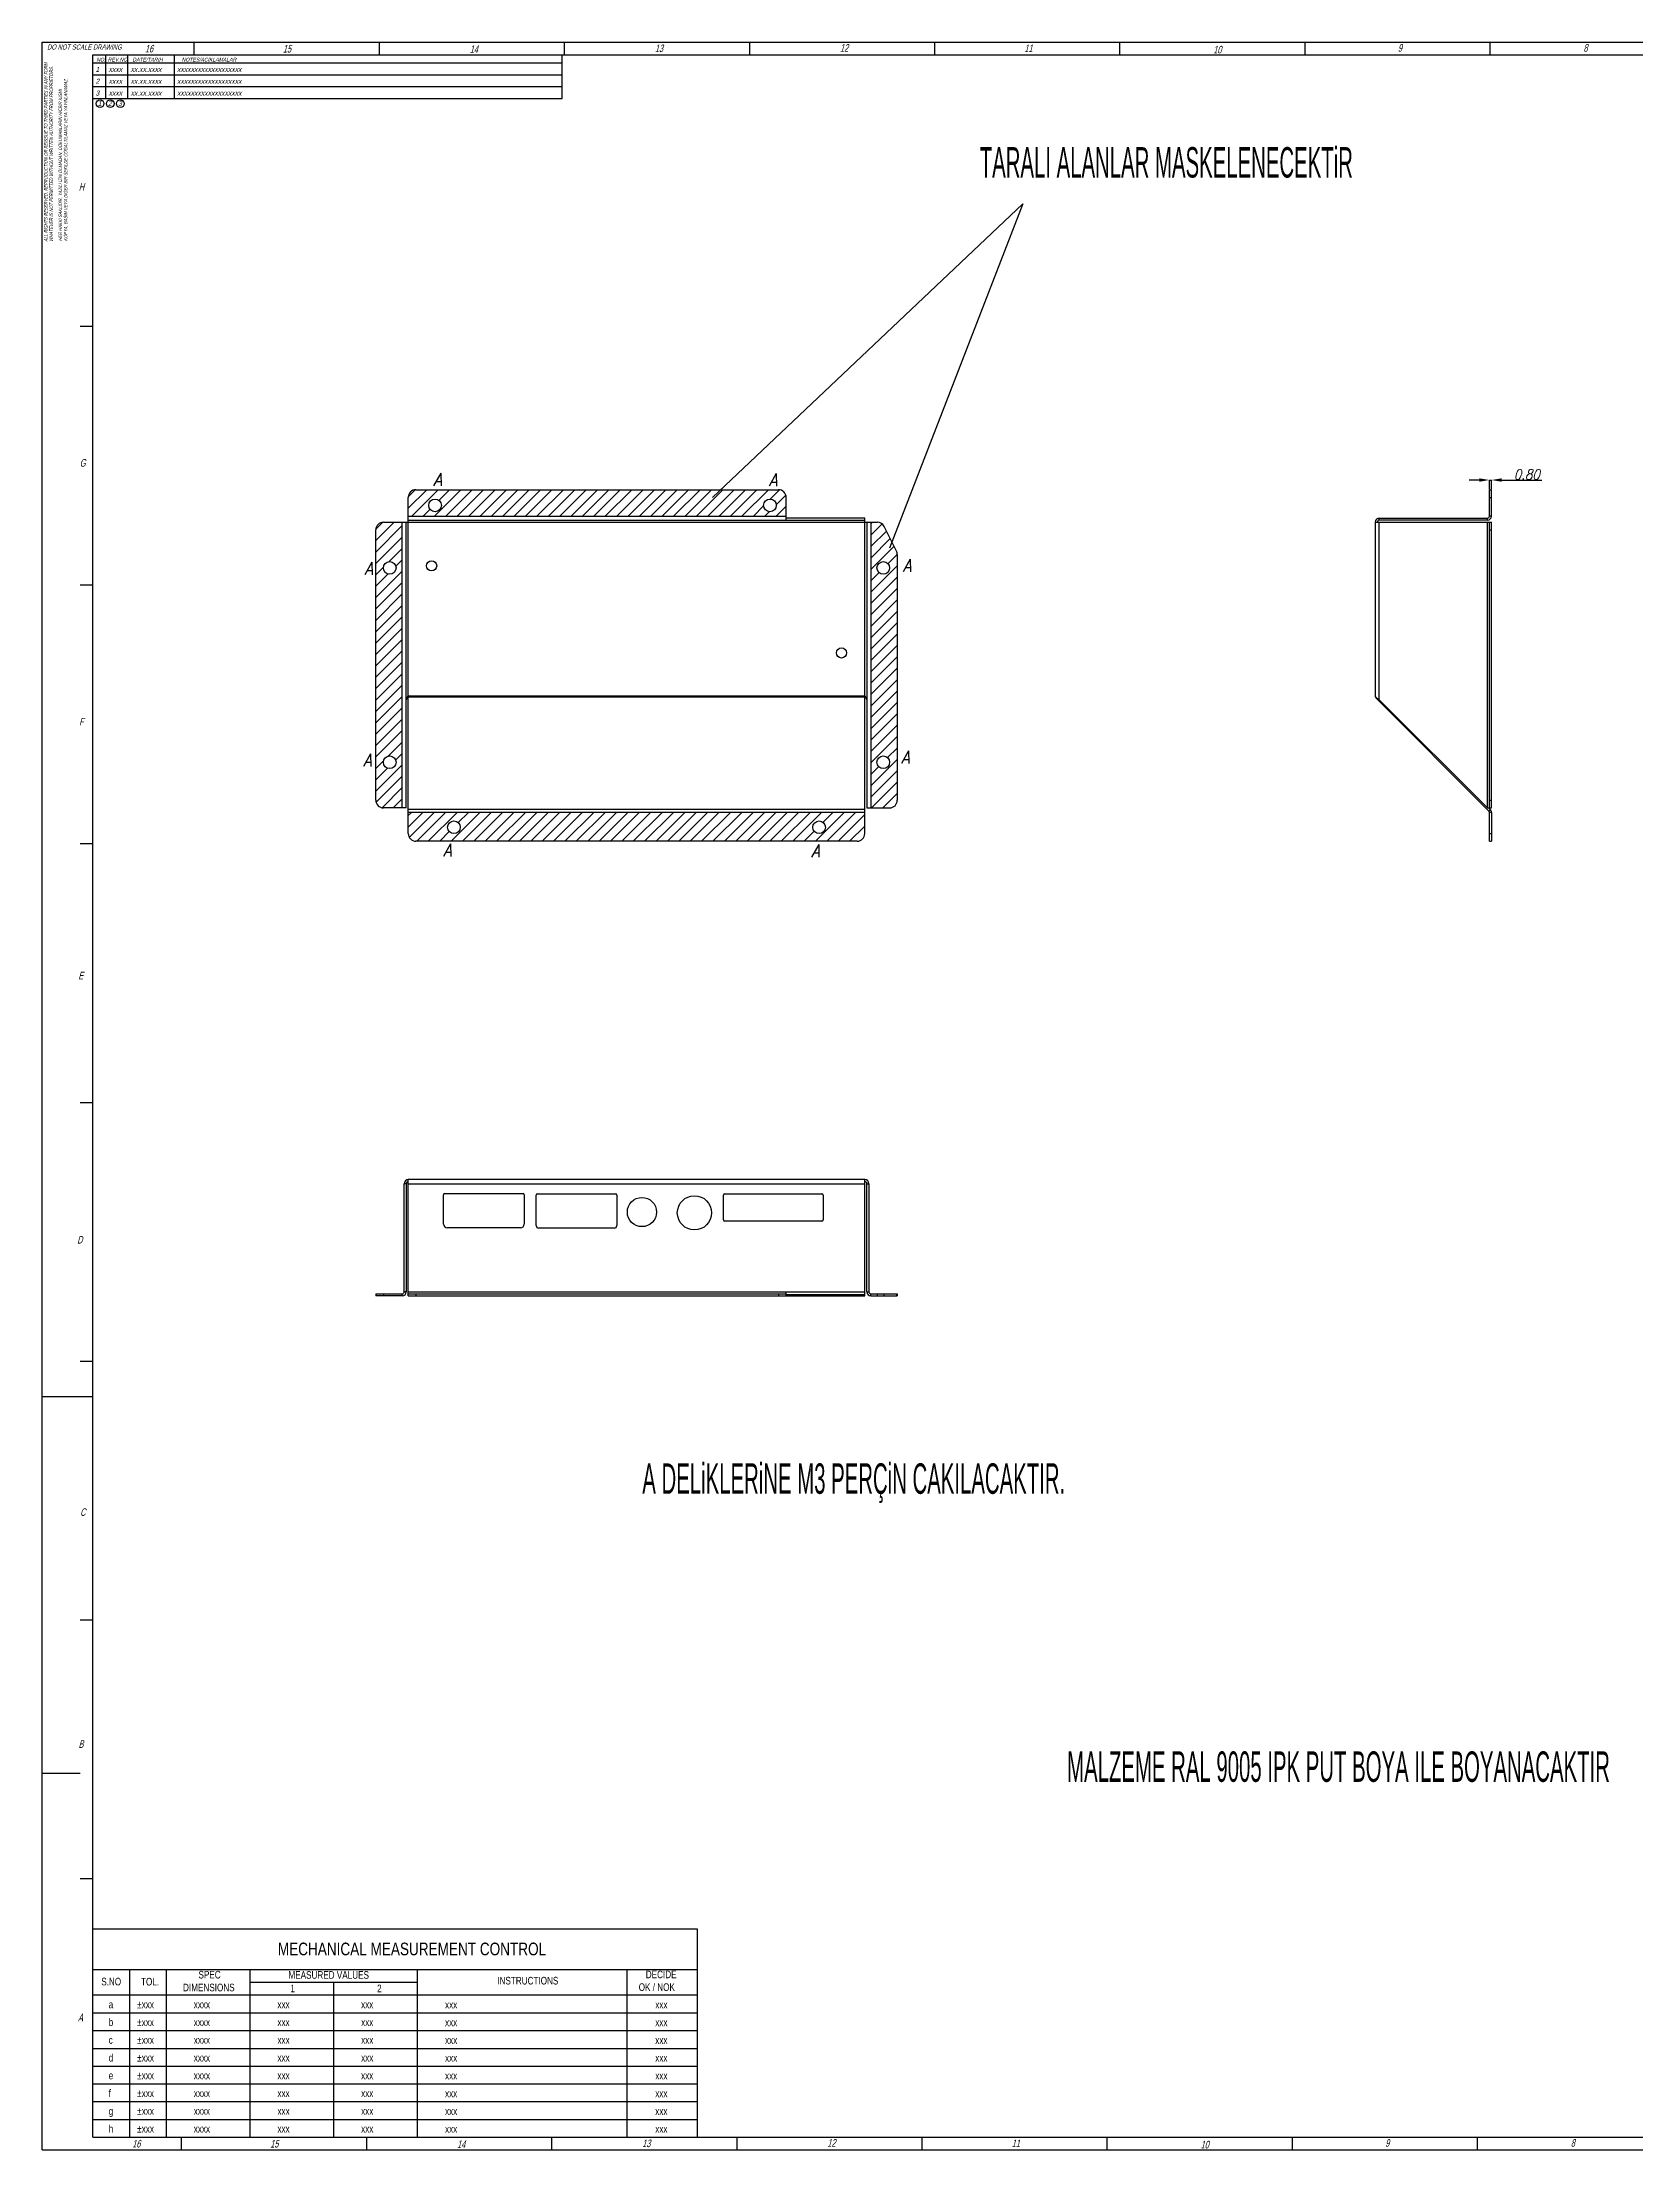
# Model space of a CAD drawing. Header units: millimetres. Extents: x 0 to 1155, y 0 to 831.
# Drawn here: x 0 to 628, y 0 to 831 of the extents above; entities that cross this region are included whole.
import ezdxf

# ---------------------------------------------------------------- set-up
doc = ezdxf.new("R2010")
doc.units = ezdxf.units.MM
doc.header["$LTSCALE"] = 65.395
doc.header["$PDSIZE"] = 0.05
doc.layers.get('0').update_dxf_attribs({"linetype": 'CONTINUOUS'})
doc.layers.get('Defpoints').update_dxf_attribs({"linetype": 'CONTINUOUS'})
doc.styles.add('DIMENSIONS', font='simplex.shx', dxfattribs={"width": 0.85, "oblique": 15})
doc.styles.get("Standard").update_dxf_attribs({"font": 'txt', "width": 0.5})
doc.styles.add('TEXTSTYLE_1', font='gdt', dxfattribs={"width": 0.8})
doc.styles.add('TEXTSTYLE_2', font='txt', dxfattribs={"width": 0.7})
doc.styles.add('TEXTSTYLE_3', font='txt', dxfattribs={"width": 0.8})
doc.dimstyles.new('GURLEKCI (1-1)', dxfattribs={"dimscale": 0, "dimtxt": 4, "dimasz": 4, "dimexe": 0, "dimexo": 0.2, "dimgap": 0.2, "dimtad": 1, "dimzin": 0, "dimdsep": 46, "dimtxsty": 'DIMENSIONS', "dimcen": 0, "dimclrd": 3, "dimclre": 3, "dimclrt": 2, "dimaunit": 1, "dimadec": 0, "dimazin": 0, "dimtfac": 1, "dimtmove": 0, "dimatfit": 3, "dimfxl": 0, "dimtolj": 1, "dimtzin": 0, "dimarcsym": 0})

# ---------------------------------------------------------------- blocks, each defined once
blk = doc.blocks.new('*D8')
at = {"color": 3, "linetype": 'Continuous', "lineweight": -2}
for p, q in [((566.69, 658.37), (562.69, 658.37)), ((570.69, 654.73), (570.69, 658.37)), ((570.69, 658.37), (571.49, 658.37)), ((571.49, 654.73), (571.49, 658.37)), ((575.49, 658.37), (591.32, 658.37))]:
    blk.add_line(p, q, dxfattribs=at)
at = {"color": 3}
for points in [[(566.69, 657.7), (566.69, 659.03), (570.69, 658.37)], [(575.49, 659.03), (575.49, 657.7), (571.49, 658.37)]]:
    blk.add_solid(points, dxfattribs=at)
at = {"layer": 'Defpoints', "color": 0}
for p in [(571.49, 658.37), (570.69, 654.53), (571.49, 654.53)]:
    blk.add_point(p, dxfattribs=at)
at = {"color": 2, "insert": (585.4, 660.57), "char_height": 4, "attachment_point": 5, "style": 'DIMENSIONS'}
blk.add_mtext('\\A1;0.80', dxfattribs=at)

msp = doc.modelspace()

# ---------------------------------------------------------------- hatches: boundary and pattern name
h = msp.add_hatch()
h.set_pattern_fill('ANSI31', color=2, style=0)
h.paths.add_polyline_path([(293.377, 644.133), (293.377, 651.533, 0.4142136), (290.377, 654.533), (147.377, 654.533, 0.4142136), (144.377, 651.533), (144.377, 644.133)])
h.paths.add_polyline_path([(141.977, 529.089), (141.977, 641.733), (134.577, 641.733, 0.4142136), (131.577, 638.733), (131.577, 532.089, 0.4142136), (134.577, 529.089)])
h.paths.add_polyline_path([(324.377, 518.958), (324.377, 527.295), (144.377, 527.295), (144.377, 518.958, 0.4142136), (147.377, 515.958), (321.377, 515.958, 0.4142136)])
h.paths.add_polyline_path([(337.177, 532.089), (337.177, 629.025, 0.1164338), (336.86, 630.367), (332.006, 640.075, 0.284079), (329.323, 641.733), (326.777, 641.733), (326.777, 529.089), (334.177, 529.089, 0.4142136)])
h.paths.add_polyline_path([(284.446, 648.333, -1), (289.446, 648.333, -1)], flags=16)
h.paths.add_polyline_path([(152.446, 648.333, -1), (157.446, 648.333, -1)], flags=16)
h.paths.add_polyline_path([(134.577, 623.733, -1), (139.577, 623.733, -1)], flags=16)
h.paths.add_polyline_path([(134.577, 547.089, -1), (139.577, 547.089, -1)], flags=16)
h.paths.add_polyline_path([(303.877, 521.458, -1), (308.877, 521.458, -1)], flags=16)
h.paths.add_polyline_path([(159.877, 521.458, -1), (164.877, 521.458, -1)], flags=16)
h.paths.add_polyline_path([(329.177, 623.733, -1), (334.177, 623.733, -1)], flags=16)
h.paths.add_polyline_path([(329.177, 547.089, -1), (334.177, 547.089, -1)], flags=16)

# ---------------------------------------------------------------- linework, layer by layer
at = {"color": 7, "linetype": 'Continuous'}
for p, q in [((0, 0), (0, 831)), ((0, 831), (1155, 831)), ((60, 826), (60, 831)), ((133, 826), (133, 831)), ((206, 826), (206, 831)), ((279, 826), (279, 831)), ((352, 826), (352, 831)), ((425, 826), (425, 831)), ((498, 826), (498, 831)), ((571, 826), (571, 831)), ((20, 5), (20, 826)), ((20, 826), (1150, 826)), ((20, 822.833), (205, 822.833)), ((25.144, 808.815), (25.144, 826)), ((33.813, 808.815), (33.813, 826)), ((52.159, 808.815), (52.159, 826)), ((205, 808.815), (205, 826)), ((20, 818.161), (205, 818.161)), ((20, 813.488), (205, 813.488)), ((20, 808.815), (205, 808.815)), ((15, 719), (20, 719)), ((144.377, 518.958), (144.377, 651.533)), ((147.377, 654.533), (290.377, 654.533)), ((293.377, 642.533), (293.377, 651.533)), ((570.687, 644.133), (570.687, 654.533)), ((570.687, 654.533), (571.487, 654.533)), ((570.687, 651.533), (571.487, 651.533)), ((571.487, 644.133), (571.487, 654.533)), ((134.577, 641.733), (329.323, 641.733)), ((141.977, 529.089), (141.977, 641.733)), ((143.577, 529.089), (143.577, 641.733)), ((144.377, 644.133), (293.377, 644.133)), ((144.377, 642.533), (324.377, 642.533)), ((324.377, 643.333), (293.377, 643.333)), ((324.377, 642.533), (324.377, 643.333)), ((324.377, 518.958), (324.377, 642.533)), ((325.177, 641.733), (325.177, 529.089)), ((326.777, 641.733), (326.777, 529.089)), ((336.86, 630.367), (332.006, 640.075)), ((525.643, 641.733), (525.643, 573.333)), ((525.643, 641.733), (571.487, 641.733)), ((527.243, 642.533), (527.243, 643.333)), ((527.243, 643.333), (569.887, 643.333)), ((569.887, 642.533), (527.243, 642.533)), ((527.243, 571.733), (527.243, 641.733)), ((569.887, 642.533), (569.887, 643.333)), ((569.887, 529.089), (569.887, 641.733)), ((571.487, 644.133), (570.687, 644.133)), ((570.687, 529.089), (570.687, 641.733)), ((571.487, 529.089), (571.487, 641.733)), ((131.577, 532.089), (131.577, 638.733)), ((570.687, 638.733), (571.487, 638.733)), ((337.177, 629.025), (337.177, 532.089)), ((15, 617), (20, 617)), ((144.377, 573.333), (324.377, 573.333)), ((324.377, 572.768), (144.377, 572.768)), ((526.295, 572.386), (526.112, 572.202)), ((570.453, 527.861), (526.112, 572.202)), ((527.243, 571.733), (569.887, 529.089)), ((570.687, 532.089), (571.487, 532.089)), ((143.577, 529.089), (134.577, 529.089)), ((324.377, 528.426), (144.377, 528.426)), ((324.377, 527.295), (144.377, 527.295)), ((325.177, 529.089), (334.177, 529.089)), ((569.887, 529.089), (571.487, 529.089)), ((570.356, 529.089), (571.019, 528.426)), ((571.019, 528.426), (570.453, 527.861)), ((571.487, 527.295), (570.687, 527.295)), ((570.687, 515.958), (570.687, 527.295)), ((571.487, 527.295), (571.487, 515.958)), ((321.377, 515.958), (147.377, 515.958)), ((570.687, 518.958), (571.487, 518.958)), ((570.687, 515.958), (571.487, 515.958)), ((15, 515), (20, 515)), ((15, 413), (20, 413)), ((144.377, 336.69), (144.377, 382.534)), ((324.377, 382.534), (144.377, 382.534)), ((324.377, 338.29), (324.377, 382.534)), ((142.777, 338.29), (142.777, 380.934)), ((143.577, 380.934), (142.777, 380.934)), ((143.577, 380.934), (143.577, 338.29)), ((144.377, 380.934), (324.377, 380.934)), ((158.304, 364.983), (158.304, 376.533)), ((158.804, 377.033), (189.604, 377.033)), ((190.104, 376.533), (190.104, 364.983)), ((194.799, 364.383), (194.799, 376.433)), ((195.299, 376.933), (226.109, 376.934)), ((226.609, 376.434), (226.609, 364.384)), ((268.629, 366.685), (268.629, 376.435)), ((269.129, 376.935), (307.429, 376.936)), ((307.929, 376.436), (307.929, 366.686)), ((325.177, 380.934), (325.977, 380.934)), ((325.177, 338.29), (325.177, 380.934)), ((325.977, 380.934), (325.977, 338.29)), ((307.429, 366.186), (269.129, 366.185)), ((188.604, 363.483), (159.804, 363.483)), ((225.609, 363.384), (195.799, 363.383)), ((131.577, 337.49), (131.577, 336.69)), ((131.577, 337.49), (141.977, 337.49)), ((141.977, 336.69), (131.577, 336.69)), ((134.577, 337.49), (134.577, 336.69)), ((141.977, 336.69), (141.977, 337.49)), ((143.577, 338.29), (142.777, 338.29)), ((144.377, 338.29), (324.377, 338.29)), ((144.377, 337.49), (293.377, 337.49)), ((144.377, 336.69), (324.377, 336.69)), ((147.377, 337.49), (147.377, 336.69)), ((290.377, 337.49), (290.377, 336.69)), ((293.377, 336.69), (293.377, 338.29)), ((324.377, 337.159), (293.377, 337.159)), ((324.377, 336.69), (324.377, 338.29)), ((325.177, 338.29), (325.977, 338.29)), ((326.777, 337.49), (337.177, 337.49)), ((326.777, 336.69), (326.777, 337.49)), ((326.777, 336.69), (337.177, 336.69)), ((329.323, 336.69), (329.323, 337.49)), ((332.006, 336.69), (332.006, 337.49)), ((336.86, 337.49), (336.86, 336.69)), ((337.177, 337.49), (337.177, 336.69)), ((15, 311), (20, 311)), ((0, 297), (20, 297)), ((15, 209), (20, 209)), ((0, 148.5), (15, 148.5)), ((15, 107), (20, 107)), ((258.373, 87.049), (20, 87.049)), ((258.373, 5), (258.373, 87.049)), ((258.373, 71), (20, 71)), ((34.426, 71), (34.426, 5)), ((48.85, 71), (48.851, 5)), ((81.848, 71), (81.848, 5)), ((147.843, 71), (147.843, 5)), ((230.738, 5), (230.738, 71)), ((258.373, 61), (20, 61)), ((147.843, 66), (81.848, 66)), ((114.846, 66), (114.846, 5)), ((0, 0), (1155, 0)), ((20, 5), (1150, 5)), ((55, 0), (55, 5)), ((128, 0), (128, 5)), ((201, 0), (201, 5)), ((274, 0), (274, 5)), ((347, 0), (347, 5)), ((420, 0), (420, 5)), ((493, 0), (493, 5)), ((566, 0), (566, 5))]:
    msp.add_line(p, q, dxfattribs=at)
at = {"color": 1}
for q in [(264.296, 651.486), (334.154, 631.555)]:
    msp.add_line((386.628, 767.242), q, dxfattribs=at)
at = {"color": 4, "linetype": 'Continuous'}
msp.add_line((120.213, 66), (120.213, 65.998), dxfattribs=at)
at = {"color": 3, "linetype": 'Continuous'}
for p, q in [((20, 54), (258.373, 54)), ((20, 47), (258.373, 47)), ((20, 40), (258.373, 40)), ((20, 33), (258.373, 33)), ((20, 26), (258.373, 26)), ((20, 19), (258.373, 19)), ((20, 12), (258.373, 12))]:
    msp.add_line(p, q, dxfattribs=at)
for centre in [(22.838, 806.75), (26.838, 806.75), (30.838, 806.75)]:
    msp.add_circle(centre, 1.513, dxfattribs=at)
at = {"color": 7, "linetype": 'Continuous'}
for centre, radius in [((154.946, 648.333), 2.5), ((286.946, 648.333), 2.5), ((137.077, 623.733), 2.5), ((153.577, 624.533), 2), ((331.677, 623.733), 2.5), ((315.177, 590.184), 2), ((137.077, 547.089), 2.5), ((331.677, 547.089), 2.5), ((162.377, 521.458), 2.5), ((306.377, 521.458), 2.5), ((236.504, 369.734), 5.75), ((257.204, 369.435), 6.75)]:
    msp.add_circle(centre, radius, dxfattribs=at)
for centre, radius, start, end in [((147.377, 651.533), 3, 90, 180), ((290.377, 651.533), 3, 0, 90), ((134.577, 638.733), 3, 90, 180), ((329.323, 638.733), 3, 26.565051, 90), ((527.243, 641.733), 1.6, 90, 180), ((527.243, 641.733), 0.8, 90, 180), ((569.887, 644.133), 1.6, 270, 360), ((569.887, 644.133), 0.8, 270, 360), ((334.177, 629.025), 3, 0, 26.565051), ((317.959, 568.036), 8.319, 36.370026, 37.211628), ((527.243, 573.333), 1.6, 180, 225), ((134.577, 532.089), 3, 180, 270), ((334.177, 532.089), 3, 270, 360), ((569.887, 527.295), 0.8, 0, 45), ((569.887, 527.295), 1.6, 0, 45), ((147.377, 518.958), 3, 180, 270), ((321.377, 518.958), 3, 270, 360), ((144.377, 380.934), 1.6, 90, 180), ((324.377, 380.934), 1.6, 0, 90), ((144.377, 380.934), 0.8, 90, 180), ((158.804, 376.533), 0.5, 90, 180), ((189.604, 376.533), 0.5, 0, 90), ((195.299, 376.433), 0.5, 90, 180), ((226.109, 376.434), 0.5, 0, 90), ((269.129, 376.435), 0.5, 90, 180), ((307.429, 376.436), 0.5, 0, 90), ((324.377, 380.934), 0.8, 0, 90), ((269.129, 366.685), 0.5, 180, 270), ((307.429, 366.686), 0.5, 270, 360), ((159.804, 364.983), 1.5, 180, 270), ((188.604, 364.983), 1.5, 270, 360), ((195.799, 364.383), 1, 180, 270), ((225.609, 364.384), 1, 270, 360), ((141.977, 338.29), 1.6, 270, 360), ((141.977, 338.29), 0.8, 270, 360), ((326.777, 338.29), 1.6, 180, 270), ((326.777, 338.29), 0.8, 180, 270)]:
    msp.add_arc(centre, radius, start, end, dxfattribs=at)
for points, knots in [([(143.977, 572.8), (143.918, 572.713), (143.714, 572.392), (143.577, 572.011), (143.577, 571.733)], [0, 0, 0, 0, 0.2735284, 1, 1, 1, 1]), ([(325.177, 571.733), (325.177, 571.837), (325.12, 572.291), (324.864, 572.688), (324.657, 572.969)], [0, 0, 0, 0, 0.2293724, 1, 1, 1, 1]), ([(525.643, 573.333), (525.643, 573.289), (525.664, 573.094), (525.765, 572.917), (525.858, 572.8)], [0, 0, 0, 0, 0.2305339, 1, 1, 1, 1]), ([(525.858, 572.8), (525.875, 572.777), (525.954, 572.683), (526.042, 572.596), (526.112, 572.533)], [0, 0, 0, 0, 0.234834, 1, 1, 1, 1]), ([(526.112, 572.533), (526.137, 572.511), (526.244, 572.418), (526.356, 572.331), (526.443, 572.267)], [0, 0, 0, 0, 0.2384458, 1, 1, 1, 1]), ([(526.443, 572.267), (526.505, 572.221), (526.767, 572.036), (527.038, 571.864), (527.243, 571.733)], [0, 0, 0, 0, 0.2394267, 1, 1, 1, 1])]:
    msp.add_open_spline(points, degree=3, knots=knots, dxfattribs=at)
for points in [[(144.097, 572.969), (144.056, 572.913), (144.016, 572.857), (143.977, 572.8)], [(144.377, 573.333), (144.282, 573.213), (144.188, 573.092), (144.097, 572.969)], [(324.584, 573.067), (324.516, 573.156), (324.447, 573.245), (324.377, 573.333)]]:
    msp.add_open_spline(points, degree=3, dxfattribs=at)

# ---------------------------------------------------------------- texts
at = {"color": 2, "linetype": 'Continuous', "line_spacing_factor": 0.9}
for s, insert, char_height, width, attachment_point, style in [('\\Q15.0;DO NOT SCALE DRAWING', (1.975, 830.078), 2, 28, 1, 'TEXTSTYLE_2'), ('\\Q15.0;16', (42.123, 829.93), 3, 4.2, 2, 'TEXTSTYLE_2'), ('\\Q15.0;15', (96.536, 829.895), 3, 4.2, 2, 'TEXTSTYLE_2'), ('\\Q15.0;14', (170.212, 829.726), 3, 4.2, 2, 'TEXTSTYLE_2'), ('\\Q15.0;13', (243.213, 830.063), 3, 4.2, 2, 'TEXTSTYLE_2'), ('\\Q15.0;12', (316.215, 830.232), 3, 4.2, 2, 'TEXTSTYLE_2'), ('\\Q15.0;11', (388.879, 830.063), 3, 4.2, 2, 'TEXTSTYLE_2'), ('\\Q15.0;10', (463.398, 829.557), 3, 4.2, 2, 'TEXTSTYLE_2'), ('\\Q15.0;9', (535.387, 830.232), 3, 2.1, 2, 'TEXTSTYLE_2'), ('\\Q15.0;8', (608.557, 830.232), 3, 2.1, 2, 'TEXTSTYLE_2'), ('\\Q15.0;H', (15.475, 775.409), 3, 2.1, 2, 'TEXTSTYLE_2'), ('\\Q15.0;G', (15.958, 666.622), 3, 2.1, 2, 'TEXTSTYLE_2'), ('\\Q15.0;F', (15.475, 564.588), 3, 2.1, 2, 'TEXTSTYLE_2'), ('\\Q15.0;E', (15.234, 464.485), 3, 2.1, 2, 'TEXTSTYLE_2'), ('\\Q15.0;D', (14.841, 360.324), 3, 2.1, 2, 'TEXTSTYLE_2'), ('\\Q15.0;C', (16.048, 252.945), 3, 2.1, 2, 'TEXTSTYLE_2'), ('\\Q15.0;B', (15.324, 161.492), 3, 2.1, 2, 'TEXTSTYLE_2'), ('MECHANICAL MEASUREMENT CONTROL', (92.935, 81.704), 5, 120, 1, 'TEXTSTYLE_3'), ('S.NO', (23.305, 67.834), 3, 9.6, 1, 'TEXTSTYLE_3'), ('TOL.', (38.975, 67.805), 3, 9.6, 1, 'TEXTSTYLE_3'), ('SPEC ', (61.651, 70.561), 3, 12, 1, 'TEXTSTYLE_3'), ('MEASURED VALUES', (97.118, 70.457), 3, 36, 1, 'TEXTSTYLE_3'), ('INSTRUCTIONS', (179.462, 68.202), 3, 28.8, 1, 'TEXTSTYLE_3'), ('DECIDE', (238.024, 70.653), 3, 14.4, 1, 'TEXTSTYLE_3'), ('{\\Fgdt;`}', (37.428, 58.806), 3, 3.5, 1, 'TEXTSTYLE_1'), ('DIMENSIONS', (55.565, 65.508), 3, 24, 1, 'TEXTSTYLE_3'), ('1', (97.881, 65.149), 3, 2.4, 1, 'TEXTSTYLE_3'), ('2', (132.081, 65.136), 3, 2.4, 1, 'TEXTSTYLE_3'), ('OK / NOK', (235.224, 65.653), 3, 19.2, 1, 'TEXTSTYLE_3'), ('\\Q15.0;A', (15.082, 53.63), 3, 2.1, 2, 'TEXTSTYLE_2'), ('a', (26.233, 58.806), 3, 2.4, 1, 'TEXTSTYLE_3'), ('b', (26.233, 51.806), 3, 2.4, 1, 'TEXTSTYLE_3'), ('{\\Fgdt;`}', (37.428, 51.806), 3, 3.5, 1, 'TEXTSTYLE_1'), ('xxx', (39.268, 58.806), 3, 7.2, 1, 'TEXTSTYLE_3'), ('xxx', (39.268, 51.806), 3, 7.2, 1, 'TEXTSTYLE_3'), ('xxxx', (59.779, 58.806), 3, 9.6, 1, 'TEXTSTYLE_3'), ('xxxx', (59.779, 51.806), 3, 9.6, 1, 'TEXTSTYLE_3'), ('xxx', (92.777, 58.806), 3, 7.2, 1, 'TEXTSTYLE_3'), ('xxx', (92.777, 51.806), 3, 7.2, 1, 'TEXTSTYLE_3'), ('xxx', (125.774, 58.806), 3, 7.2, 1, 'TEXTSTYLE_3'), ('xxx', (125.774, 51.806), 3, 7.2, 1, 'TEXTSTYLE_3'), ('xxx', (158.864, 58.746), 3, 7.2, 1, 'TEXTSTYLE_3'), ('xxx', (158.864, 51.746), 3, 7.2, 1, 'TEXTSTYLE_3'), ('xxx', (241.759, 58.746), 3, 7.2, 1, 'TEXTSTYLE_3'), ('xxx', (241.759, 51.746), 3, 7.2, 1, 'TEXTSTYLE_3'), ('c', (26.233, 44.806), 3, 2.4, 1, 'TEXTSTYLE_3'), ('{\\Fgdt;`}', (37.428, 44.806), 3, 3.5, 1, 'TEXTSTYLE_1'), ('xxx', (39.268, 44.806), 3, 7.2, 1, 'TEXTSTYLE_3'), ('xxxx', (59.779, 44.806), 3, 9.6, 1, 'TEXTSTYLE_3'), ('xxx', (92.777, 44.806), 3, 7.2, 1, 'TEXTSTYLE_3'), ('xxx', (125.774, 44.806), 3, 7.2, 1, 'TEXTSTYLE_3'), ('xxx', (158.864, 44.746), 3, 7.2, 1, 'TEXTSTYLE_3'), ('xxx', (241.759, 44.746), 3, 7.2, 1, 'TEXTSTYLE_3'), ('d', (26.233, 37.806), 3, 2.4, 1, 'TEXTSTYLE_3'), ('{\\Fgdt;`}', (37.428, 37.806), 3, 3.5, 1, 'TEXTSTYLE_1'), ('xxx', (39.268, 37.806), 3, 7.2, 1, 'TEXTSTYLE_3'), ('xxxx', (59.779, 37.806), 3, 9.6, 1, 'TEXTSTYLE_3'), ('xxx', (92.777, 37.806), 3, 7.2, 1, 'TEXTSTYLE_3'), ('xxx', (125.774, 37.806), 3, 7.2, 1, 'TEXTSTYLE_3'), ('xxx', (158.864, 37.746), 3, 7.2, 1, 'TEXTSTYLE_3'), ('xxx', (241.759, 37.746), 3, 7.2, 1, 'TEXTSTYLE_3'), ('e', (26.233, 30.806), 3, 2.4, 1, 'TEXTSTYLE_3'), ('{\\Fgdt;`}', (37.428, 30.806), 3, 3.5, 1, 'TEXTSTYLE_1'), ('xxx', (39.268, 30.806), 3, 7.2, 1, 'TEXTSTYLE_3'), ('xxxx', (59.779, 30.806), 3, 9.6, 1, 'TEXTSTYLE_3'), ('xxx', (92.777, 30.806), 3, 7.2, 1, 'TEXTSTYLE_3'), ('xxx', (125.774, 30.806), 3, 7.2, 1, 'TEXTSTYLE_3'), ('xxx', (158.864, 30.746), 3, 7.2, 1, 'TEXTSTYLE_3'), ('xxx', (241.759, 30.746), 3, 7.2, 1, 'TEXTSTYLE_3'), ('f', (26.233, 23.806), 3, 2.4, 1, 'TEXTSTYLE_3'), ('{\\Fgdt;`}', (37.428, 23.806), 3, 3.5, 1, 'TEXTSTYLE_1'), ('xxx', (39.268, 23.806), 3, 7.2, 1, 'TEXTSTYLE_3'), ('xxxx', (59.779, 23.806), 3, 9.6, 1, 'TEXTSTYLE_3'), ('xxx', (92.777, 23.806), 3, 7.2, 1, 'TEXTSTYLE_3'), ('xxx', (125.774, 23.806), 3, 7.2, 1, 'TEXTSTYLE_3'), ('xxx', (158.864, 23.746), 3, 7.2, 1, 'TEXTSTYLE_3'), ('xxx', (241.759, 23.746), 3, 7.2, 1, 'TEXTSTYLE_3'), ('g', (26.233, 16.806), 3, 2.4, 1, 'TEXTSTYLE_3'), ('h', (26.233, 9.806), 3, 2.4, 1, 'TEXTSTYLE_3'), ('{\\Fgdt;`}', (37.428, 16.806), 3, 3.5, 1, 'TEXTSTYLE_1'), ('{\\Fgdt;`}', (37.428, 9.806), 3, 3.5, 1, 'TEXTSTYLE_1'), ('xxx', (39.268, 16.806), 3, 7.2, 1, 'TEXTSTYLE_3'), ('xxx', (39.268, 9.806), 3, 7.2, 1, 'TEXTSTYLE_3'), ('xxxx', (59.779, 16.806), 3, 9.6, 1, 'TEXTSTYLE_3'), ('xxxx', (59.779, 9.806), 3, 9.6, 1, 'TEXTSTYLE_3'), ('xxx', (92.777, 16.806), 3, 7.2, 1, 'TEXTSTYLE_3'), ('xxx', (92.777, 9.806), 3, 7.2, 1, 'TEXTSTYLE_3'), ('xxx', (125.774, 16.806), 3, 7.2, 1, 'TEXTSTYLE_3'), ('xxx', (125.774, 9.806), 3, 7.2, 1, 'TEXTSTYLE_3'), ('xxx', (158.864, 16.746), 3, 7.2, 1, 'TEXTSTYLE_3'), ('xxx', (158.864, 9.746), 3, 7.2, 1, 'TEXTSTYLE_3'), ('xxx', (241.759, 16.746), 3, 7.2, 1, 'TEXTSTYLE_3'), ('xxx', (241.759, 9.746), 3, 7.2, 1, 'TEXTSTYLE_3'), ('\\Q15.0;16', (37.123, 3.93), 3, 4.2, 2, 'TEXTSTYLE_2'), ('\\Q15.0;15', (91.536, 3.895), 3, 4.2, 2, 'TEXTSTYLE_2'), ('\\Q15.0;14', (165.212, 3.726), 3, 4.2, 2, 'TEXTSTYLE_2'), ('\\Q15.0;13', (238.213, 4.063), 3, 4.2, 2, 'TEXTSTYLE_2'), ('\\Q15.0;12', (311.215, 4.232), 3, 4.2, 2, 'TEXTSTYLE_2'), ('\\Q15.0;11', (383.879, 4.063), 3, 4.2, 2, 'TEXTSTYLE_2'), ('\\Q15.0;10', (458.398, 3.557), 3, 4.2, 2, 'TEXTSTYLE_2'), ('\\Q15.0;9', (530.387, 4.232), 3, 2.1, 2, 'TEXTSTYLE_2'), ('\\Q15.0;8', (603.557, 4.232), 3, 2.1, 2, 'TEXTSTYLE_2')]:
    msp.add_mtext(s, dxfattribs=dict(at, insert=insert, char_height=char_height, width=width, attachment_point=attachment_point, style=style))
at = {"color": 7, "linetype": 'Continuous', "attachment_point": 1, "line_spacing_factor": 0.9, "style": 'TEXTSTYLE_3'}
for s, insert, char_height, width in [('\\Q15.0;NO.', (21.379, 824.851), 1.5, 3.6), ('\\Q15.0;REV.NO.', (25.859, 824.851), 1.5, 8.4), ('\\Q15.0;DATE/TARIH', (35.587, 824.851), 1.5, 12), ('\\Q15.0;NOTES/ACIKLAMALAR', (55.006, 824.851), 1.5, 20.4), ('\\Q15.0;2', (21.029, 816.588), 2, 1.6), ('\\Q15.0;1', (21.029, 821.261), 2, 1.6), ('\\Q15.0;xxxx', (26.173, 821.261), 2, 6.4), ('\\Q15.0;xxxx', (26.173, 816.588), 2, 6.4), ('\\Q15.0;xx.xx.xxxx', (34.842, 821.261), 2, 16), ('\\Q15.0;xx.xx.xxxx', (34.842, 816.588), 2, 16), ('\\Q15.0;xxxxxxxxxxxxxxxxxxx', (53.188, 821.261), 2, 30.4), ('\\Q15.0;xxxxxxxxxxxxxxxxxxx', (53.188, 816.588), 2, 30.4), ('\\Q15.0;3', (21.029, 811.916), 2, 1.6), ('\\Q15.0;1', (21.95, 807.878), 2, 1.6), ('\\Q15.0;2', (25.95, 807.878), 2, 1.6), ('\\Q15.0;xxxx', (26.173, 811.916), 2, 6.4), ('\\Q15.0;3', (29.95, 807.878), 2, 1.6), ('\\Q15.0;xx.xx.xxxx', (34.842, 811.916), 2, 16), ('\\Q15.0;xxxxxxxxxxxxxxxxxxx', (53.188, 811.916), 2, 30.4)]:
    msp.add_mtext(s, dxfattribs=dict(at, insert=insert, char_height=char_height, width=width))
at = {"color": 2, "linetype": 'Continuous', "char_height": 1.4, "attachment_point": 1, "rotation": 90, "line_spacing_factor": 0.9, "style": 'TEXTSTYLE_2'}
for s, insert, width in [('\\Q15.0;ALL RIGHTS RESERVED, REPRODUCTION OR REISSUE TO THIRD PARTIES IN ANY FORM\\PWHATEVER IS NOT PERMITTED WITHOUT WRITTEN AUTHORITY FROM PROPRIETORS.', (0.781, 752.318), 71.54), ('\\Q15.0;HER HAKKI SAKLIDIR, YAZILI IZIN OLMADAN, DOKUMANLARIN HICBIR KISMI\\PKOPYA, BASIM VEYA DIGER BIR SEKILDE COGALTILAMAZ VEYA YAYINLANAMAZ.', (6.452, 752.557), 65.66)]:
    msp.add_mtext(s, dxfattribs=dict(at, insert=insert, width=width))
at = {"color": 1, "char_height": 12, "attachment_point": 3}
for s, insert in [('TARALI ALANLAR MASKELENECEKTiR', (516.838, 789.606)), ('A DELiKLERiNE M3 PERÇiN CAKILACAKTIR.', (403.394, 270.66))]:
    msp.add_mtext(s, dxfattribs=dict(at, insert=insert))
at = {"color": 1, "char_height": 5, "width": 17.08585, "attachment_point": 1, "style": 'DIMENSIONS'}
for insert in [(154.184, 661.092), (286.458, 660.897), (127.021, 626.036), (339.312, 627.162), (126.49, 550.435), (338.603, 551.543), (158.043, 514.91), (303.207, 514.713)]:
    msp.add_mtext('A', dxfattribs=dict(at, insert=insert))
at = {"color": 1, "insert": (404.158, 157.095), "char_height": 12, "width": 391.02, "attachment_point": 1}
msp.add_mtext('MALZEME RAL 9005 IPK PUT BOYA ILE BOYANACAKTIR', dxfattribs=at)

# ---------------------------------------------------------------- dimensions: what is measured, and where the dimension line sits
at = {"color": 0, "linetype": 'Continuous'}
dim = msp.add_linear_dim(base=(571.487, 658.367), p1=(570.687, 654.533), p2=(571.487, 654.533), dimstyle='GURLEKCI (1-1)', override={"dimscale": 1}, dxfattribs=at)
dim.commit()
dim.dimension.update_dxf_attribs({"geometry": '*D8', "text_midpoint": (585.404, 660.567)})

doc.saveas('drawing.dxf')
